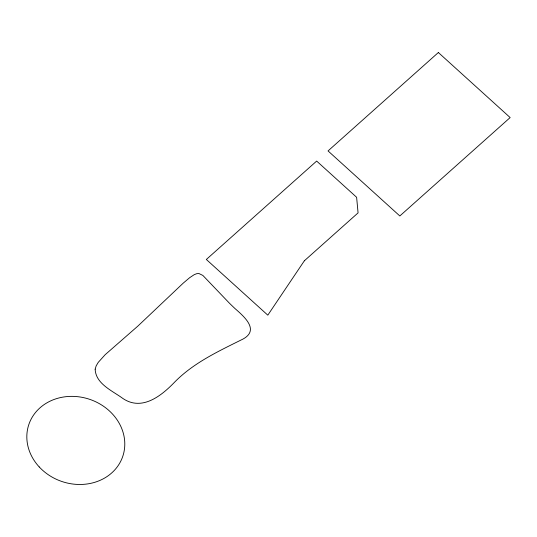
<?xml version="1.0" encoding="UTF-8"?>
<svg xmlns="http://www.w3.org/2000/svg" width="537" height="537" viewBox="0 0 537 537"><rect width="100%" height="100%" fill="white"/><g stroke="black" fill="none" stroke-linecap="round" stroke-linejoin="round"><path stroke-width="0.81" d="M95.156 369.167C95.673 383.895 112.555 390.842 122.913 398.501C141.62 411.174 160.691 396.407 173.746 383.035C192.414 363.562 216.888 352.037 240.65 340.216C260.62 331.316 245.416 317.622 235.226 308.768A235.716 206.161 18.8 0 1 229.212 302.969L202.865 275.434L198.945 273.534L196.79 273.669L194.3 274.615L189.601 277.736L183.278 283.093L137.767 326.181L105.185 354.675L98.231 362.394L96.17 365.878L95.156 369.167M304.351 260.794L267.809 315.165L206.336 259.472L316.655 161.073L356.622 197.287L358.072 212.88L304.351 260.794M438.36 52.525L328.04 150.924L399.83 215.968L510.15 117.569L438.36 52.525M39.214 466.928A49.599 43.376 18.8 0 0 122.308 457.658A49.599 43.376 18.8 0 0 65.903 396.689A49.599 43.376 18.8 0 0 39.214 466.928"/></g></svg>
